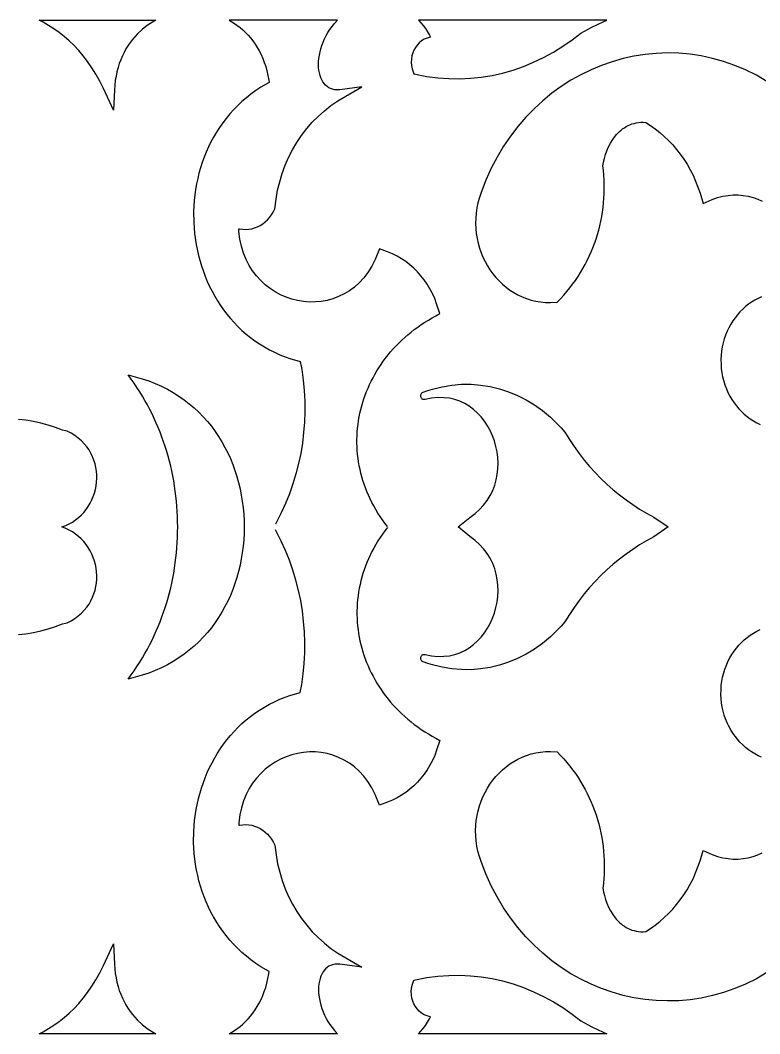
# Model space of a CAD drawing. Extents: x -1917 to -261, y -485 to 605.
# Drawn here: x -1727.9 to -1668.1, y -414.8 to -332.9 of the extents above; entities that cross this region are included whole.
import ezdxf

# ---------------------------------------------------------------- set-up
doc = ezdxf.new("R2010")
doc.units = 0
doc.layers.add('LAYER_1', color=18, linetype='CONTINUOUS')

msp = doc.modelspace()

# ---------------------------------------------------------------- linework, layer by layer
at = {"layer": 'LAYER_1'}
for points in [[(-1716.976, -332.89), (-1717.101, -332.952), (-1717.587, -333.256), (-1718.047, -333.608), (-1718.479, -334.011), (-1718.679, -334.225), (-1718.871, -334.455), (-1719.055, -334.696), (-1719.228, -334.949), (-1719.39, -335.213), (-1719.542, -335.49), (-1719.682, -335.779), (-1719.81, -336.079), (-1719.926, -336.392), (-1720.029, -336.716), (-1720.118, -337.053), (-1720.193, -337.401), (-1720.254, -337.762), (-1720.3, -338.136), (-1720.33, -338.521), (-1720.387, -340.167), (-1721.201, -338.412), (-1721.507, -337.815), (-1721.825, -337.253), (-1722.154, -336.725), (-1722.495, -336.229), (-1722.848, -335.764), (-1723.212, -335.33), (-1723.588, -334.926), (-1723.975, -334.549), (-1724.375, -334.2), (-1724.786, -333.876), (-1725.209, -333.578), (-1725.643, -333.304), (-1726.09, -333.053), (-1726.418, -332.89)], [(-1680.497, -332.89), (-1695.731, -332.89), (-1695.543, -333.091), (-1695.354, -333.319), (-1695.177, -333.561), (-1695.011, -333.817), (-1694.858, -334.087), (-1694.772, -334.26), (-1694.805, -334.264), (-1695.047, -334.33), (-1695.273, -334.429), (-1695.481, -334.558), (-1695.671, -334.712), (-1695.84, -334.89), (-1695.986, -335.088), (-1696.108, -335.303), (-1696.205, -335.534), (-1696.275, -335.778), (-1696.316, -336.032), (-1696.326, -336.293), (-1696.303, -336.558), (-1696.246, -336.824), (-1696.101, -337.234), (-1695.062, -337.43), (-1694.179, -337.544), (-1693.295, -337.607), (-1692.413, -337.617), (-1691.533, -337.577), (-1690.659, -337.486), (-1689.791, -337.345), (-1688.932, -337.155), (-1688.084, -336.915), (-1687.248, -336.627), (-1686.426, -336.291), (-1685.62, -335.907), (-1684.832, -335.475), (-1684.064, -334.997), (-1683.317, -334.473), (-1682.62, -333.924), (-1681.726, -333.448), (-1680.803, -333.015)], [(-1709.834, -373.867), (-1709.843, -374.39), (-1709.871, -374.911), (-1709.917, -375.429), (-1709.981, -375.944), (-1710.063, -376.455), (-1710.164, -376.961), (-1710.283, -377.461), (-1710.421, -377.955), (-1710.577, -378.442), (-1710.751, -378.922), (-1710.943, -379.394), (-1711.154, -379.856), (-1711.383, -380.309), (-1711.631, -380.752), (-1711.897, -381.183), (-1712.181, -381.603), (-1712.484, -382.011), (-1712.804, -382.405), (-1713.144, -382.785), (-1713.501, -383.151), (-1713.877, -383.502), (-1714.271, -383.837), (-1714.684, -384.155), (-1715.114, -384.456), (-1715.564, -384.739), (-1716.031, -385.004), (-1716.517, -385.249), (-1717.021, -385.474), (-1717.544, -385.678), (-1718.085, -385.861), (-1718.644, -386.022), (-1719.221, -386.16), (-1718.975, -385.826), (-1718.735, -385.489), (-1718.504, -385.147), (-1718.281, -384.801), (-1718.065, -384.452), (-1717.858, -384.098), (-1717.658, -383.741), (-1717.466, -383.38), (-1717.282, -383.016), (-1717.106, -382.648), (-1716.937, -382.276), (-1716.776, -381.902), (-1716.624, -381.524), (-1716.479, -381.143), (-1716.342, -380.76), (-1716.212, -380.373), (-1716.091, -379.984), (-1715.977, -379.591), (-1715.871, -379.196), (-1715.773, -378.799), (-1715.683, -378.399), (-1715.601, -377.997), (-1715.527, -377.593), (-1715.46, -377.186), (-1715.401, -376.778), (-1715.35, -376.367), (-1715.307, -375.955), (-1715.272, -375.54), (-1715.244, -375.124), (-1715.225, -374.707), (-1715.213, -374.288), (-1715.209, -373.867), (-1715.213, -373.447), (-1715.225, -373.028), (-1715.244, -372.61), (-1715.272, -372.194), (-1715.307, -371.78), (-1715.35, -371.368), (-1715.401, -370.957), (-1715.46, -370.549), (-1715.527, -370.142), (-1715.601, -369.738), (-1715.683, -369.335), (-1715.773, -368.936), (-1715.871, -368.538), (-1715.977, -368.143), (-1716.091, -367.751), (-1716.212, -367.362), (-1716.342, -366.975), (-1716.479, -366.591), (-1716.624, -366.211), (-1716.776, -365.833), (-1716.937, -365.458), (-1717.106, -365.087), (-1717.282, -364.719), (-1717.466, -364.355), (-1717.658, -363.994), (-1717.858, -363.637), (-1718.065, -363.283), (-1718.281, -362.934), (-1718.504, -362.588), (-1718.735, -362.246), (-1718.975, -361.909), (-1719.221, -361.575), (-1718.644, -361.713), (-1718.085, -361.874), (-1717.544, -362.057), (-1717.021, -362.261), (-1716.517, -362.486), (-1716.031, -362.731), (-1715.564, -362.995), (-1715.114, -363.278), (-1714.684, -363.579), (-1714.271, -363.898), (-1713.877, -364.233), (-1713.501, -364.583), (-1713.144, -364.949), (-1712.804, -365.33), (-1712.484, -365.724), (-1712.181, -366.132), (-1711.897, -366.551), (-1711.631, -366.983), (-1711.383, -367.426), (-1711.154, -367.879), (-1710.943, -368.341), (-1710.751, -368.813), (-1710.577, -369.292), (-1710.421, -369.78), (-1710.283, -370.274), (-1710.164, -370.774), (-1710.063, -371.28), (-1709.981, -371.791), (-1709.917, -372.306), (-1709.871, -372.824), (-1709.843, -373.345)], [(-1675.544, -373.867), (-1676.708, -374.669), (-1677.289, -374.984), (-1677.857, -375.321), (-1678.413, -375.68), (-1678.955, -376.06), (-1679.483, -376.461), (-1679.998, -376.882), (-1680.497, -377.324), (-1680.982, -377.784), (-1681.45, -378.264), (-1681.903, -378.763), (-1682.338, -379.28), (-1682.756, -379.814), (-1683.157, -380.366), (-1683.539, -380.935), (-1683.918, -381.545), (-1684.202, -381.878), (-1684.487, -382.186), (-1685.076, -382.757), (-1685.699, -383.277), (-1686.352, -383.743), (-1687.031, -384.153), (-1687.734, -384.507), (-1688.456, -384.804), (-1689.196, -385.044), (-1689.95, -385.224), (-1690.715, -385.345), (-1691.487, -385.406), (-1692.265, -385.404), (-1693.044, -385.341), (-1693.822, -385.215), (-1694.593, -385.025), (-1694.979, -384.905), (-1695.355, -384.771), (-1695.415, -384.743), (-1695.464, -384.707), (-1695.502, -384.664), (-1695.53, -384.615), (-1695.548, -384.563), (-1695.556, -384.508), (-1695.556, -384.453), (-1695.546, -384.398), (-1695.529, -384.346), (-1695.503, -384.297), (-1695.47, -384.254), (-1695.43, -384.218), (-1695.383, -384.19), (-1695.329, -384.172), (-1695.269, -384.166), (-1695.204, -384.173), (-1694.673, -384.28), (-1694.175, -384.329), (-1693.698, -384.326), (-1693.242, -384.273), (-1692.806, -384.174), (-1692.393, -384.032), (-1692.001, -383.85), (-1691.631, -383.63), (-1691.285, -383.374), (-1690.963, -383.085), (-1690.666, -382.767), (-1690.396, -382.421), (-1690.152, -382.052), (-1689.937, -381.66), (-1689.752, -381.251), (-1689.597, -380.825), (-1689.474, -380.388), (-1689.384, -379.941), (-1689.327, -379.489), (-1689.304, -379.033), (-1689.317, -378.577), (-1689.367, -378.125), (-1689.453, -377.678), (-1689.577, -377.24), (-1689.739, -376.814), (-1689.941, -376.401), (-1690.184, -376.006), (-1690.469, -375.63), (-1690.796, -375.276), (-1691.168, -374.946), (-1691.585, -374.643), (-1692.524, -373.867), (-1691.585, -373.092), (-1691.168, -372.789), (-1690.796, -372.459), (-1690.469, -372.105), (-1690.184, -371.729), (-1689.941, -371.333), (-1689.739, -370.921), (-1689.577, -370.495), (-1689.453, -370.057), (-1689.367, -369.61), (-1689.317, -369.158), (-1689.304, -368.702), (-1689.327, -368.246), (-1689.384, -367.793), (-1689.474, -367.347), (-1689.597, -366.909), (-1689.752, -366.484), (-1689.937, -366.075), (-1690.152, -365.683), (-1690.396, -365.313), (-1690.666, -364.968), (-1690.963, -364.649), (-1691.285, -364.361), (-1691.631, -364.105), (-1692.001, -363.885), (-1692.393, -363.702), (-1692.806, -363.56), (-1693.242, -363.462), (-1693.698, -363.409), (-1694.175, -363.405), (-1694.673, -363.454), (-1695.204, -363.562), (-1695.269, -363.569), (-1695.329, -363.562), (-1695.383, -363.545), (-1695.43, -363.517), (-1695.47, -363.481), (-1695.503, -363.438), (-1695.529, -363.389), (-1695.546, -363.337), (-1695.556, -363.282), (-1695.556, -363.227), (-1695.548, -363.172), (-1695.53, -363.12), (-1695.502, -363.071), (-1695.464, -363.028), (-1695.415, -362.992), (-1695.355, -362.964), (-1694.979, -362.83), (-1694.593, -362.71), (-1693.822, -362.52), (-1693.044, -362.394), (-1692.265, -362.33), (-1691.487, -362.329), (-1690.715, -362.39), (-1689.95, -362.51), (-1689.196, -362.691), (-1688.456, -362.93), (-1687.734, -363.227), (-1687.031, -363.582), (-1686.352, -363.992), (-1685.699, -364.458), (-1685.076, -364.977), (-1684.487, -365.549), (-1684.202, -365.857), (-1683.918, -366.19), (-1683.539, -366.8), (-1683.157, -367.369), (-1682.756, -367.921), (-1682.338, -368.455), (-1681.903, -368.972), (-1681.45, -369.47), (-1680.982, -369.95), (-1680.497, -370.411), (-1679.998, -370.852), (-1679.483, -371.274), (-1678.955, -371.675), (-1678.413, -372.055), (-1677.857, -372.414), (-1677.289, -372.751), (-1676.708, -373.066)], [(-1716.976, -414.845), (-1726.418, -414.845), (-1726.09, -414.682), (-1725.643, -414.431), (-1725.209, -414.157), (-1724.786, -413.858), (-1724.375, -413.535), (-1723.975, -413.186), (-1723.588, -412.809), (-1723.212, -412.405), (-1722.848, -411.971), (-1722.495, -411.506), (-1722.154, -411.01), (-1721.825, -410.482), (-1721.507, -409.919), (-1721.201, -409.323), (-1720.387, -407.568), (-1720.33, -409.214), (-1720.3, -409.599), (-1720.254, -409.972), (-1720.193, -410.333), (-1720.118, -410.682), (-1720.029, -411.019), (-1719.926, -411.343), (-1719.81, -411.656), (-1719.682, -411.956), (-1719.542, -412.245), (-1719.39, -412.521), (-1719.228, -412.786), (-1719.055, -413.039), (-1718.871, -413.28), (-1718.679, -413.509), (-1718.479, -413.724), (-1718.047, -414.126), (-1717.587, -414.478), (-1717.101, -414.783)], [(-1680.497, -414.845), (-1695.731, -414.845), (-1695.543, -414.644), (-1695.354, -414.416), (-1695.177, -414.174), (-1695.011, -413.918), (-1694.858, -413.648), (-1694.772, -413.475), (-1694.805, -413.471), (-1695.047, -413.404), (-1695.273, -413.305), (-1695.481, -413.177), (-1695.671, -413.023), (-1695.84, -412.845), (-1695.986, -412.647), (-1696.108, -412.431), (-1696.205, -412.2), (-1696.275, -411.957), (-1696.316, -411.703), (-1696.326, -411.442), (-1696.303, -411.177), (-1696.246, -410.911), (-1696.101, -410.501), (-1695.062, -410.304), (-1694.179, -410.19), (-1693.295, -410.128), (-1692.413, -410.117), (-1691.533, -410.158), (-1690.659, -410.249), (-1689.791, -410.389), (-1688.932, -410.58), (-1688.084, -410.819), (-1687.248, -411.108), (-1686.426, -411.444), (-1685.62, -411.828), (-1684.832, -412.259), (-1684.064, -412.737), (-1683.317, -413.262), (-1682.62, -413.811), (-1681.726, -414.287), (-1680.803, -414.72)]]:
    msp.add_lwpolyline(points, close=True, dxfattribs=at)
for points in [[(-1698.237, -373.835), (-1698.237, -373.835), (-1698.447, -373.565), (-1698.647, -373.291), (-1698.837, -373.015), (-1699.018, -372.736), (-1699.19, -372.454), (-1699.352, -372.169), (-1699.505, -371.882), (-1699.648, -371.592), (-1699.783, -371.301), (-1699.908, -371.007), (-1700.024, -370.712), (-1700.13, -370.415), (-1700.228, -370.117), (-1700.316, -369.817), (-1700.396, -369.516), (-1700.466, -369.214), (-1700.528, -368.911), (-1700.58, -368.608), (-1700.624, -368.303), (-1700.659, -367.999), (-1700.684, -367.694), (-1700.702, -367.39), (-1700.71, -367.085), (-1700.71, -366.78), (-1700.701, -366.476), (-1700.683, -366.173), (-1700.657, -365.87), (-1700.623, -365.568), (-1700.579, -365.267), (-1700.528, -364.968), (-1700.468, -364.669), (-1700.399, -364.373), (-1700.323, -364.077), (-1700.237, -363.784), (-1700.144, -363.493), (-1700.042, -363.204), (-1699.933, -362.917), (-1699.815, -362.632), (-1699.689, -362.35), (-1699.554, -362.071), (-1699.412, -361.795), (-1699.262, -361.522), (-1699.104, -361.252), (-1698.938, -360.986), (-1698.764, -360.723), (-1698.582, -360.464), (-1698.392, -360.208), (-1698.195, -359.957), (-1697.99, -359.71), (-1697.777, -359.467), (-1697.556, -359.229), (-1697.328, -358.996), (-1697.093, -358.767), (-1696.849, -358.543), (-1696.599, -358.324), (-1696.341, -358.111), (-1696.075, -357.903), (-1695.802, -357.701), (-1695.522, -357.504), (-1695.234, -357.314), (-1694.939, -357.129), (-1694.637, -356.951), (-1694.328, -356.779), (-1694.011, -356.614), (-1694.269, -355.81), (-1694.429, -355.397), (-1694.611, -354.997), (-1694.814, -354.612), (-1695.038, -354.243), (-1695.282, -353.89), (-1695.545, -353.555), (-1695.826, -353.238), (-1696.124, -352.94), (-1696.439, -352.662), (-1696.77, -352.405), (-1697.116, -352.17), (-1697.475, -351.957), (-1697.848, -351.769), (-1698.233, -351.604), (-1698.878, -351.379), (-1699.234, -352.243), (-1699.513, -352.784), (-1699.823, -353.275), (-1700.162, -353.717), (-1700.527, -354.113), (-1700.916, -354.462), (-1701.326, -354.766), (-1701.754, -355.025), (-1702.197, -355.24), (-1702.654, -355.412), (-1703.121, -355.541), (-1703.596, -355.628), (-1704.075, -355.672), (-1704.557, -355.676), (-1705.037, -355.639), (-1705.514, -355.561), (-1705.984, -355.444), (-1706.444, -355.288), (-1706.891, -355.094), (-1707.323, -354.861), (-1707.737, -354.592), (-1708.129, -354.286), (-1708.498, -353.944), (-1708.839, -353.567), (-1709.152, -353.155), (-1709.432, -352.709), (-1709.677, -352.228), (-1709.885, -351.714), (-1710.053, -351.166), (-1710.177, -350.585), (-1710.255, -349.971), (-1710.265, -349.743), (-1710.199, -349.759), (-1709.952, -349.793), (-1709.706, -349.801), (-1709.462, -349.784), (-1709.222, -349.743), (-1708.988, -349.679), (-1708.76, -349.592), (-1708.541, -349.484), (-1708.331, -349.354), (-1708.133, -349.203), (-1707.947, -349.033), (-1707.775, -348.843), (-1707.62, -348.635), (-1707.481, -348.409), (-1707.343, -348.129), (-1707.252, -347.345), (-1707.127, -346.638), (-1706.962, -345.946), (-1706.758, -345.271), (-1706.516, -344.613), (-1706.237, -343.975), (-1705.923, -343.358), (-1705.574, -342.765), (-1705.191, -342.197), (-1704.777, -341.655), (-1704.331, -341.143), (-1703.855, -340.66), (-1703.35, -340.21), (-1702.817, -339.793), (-1702.258, -339.413), (-1700.329, -338.28), (-1702.093, -338.519), (-1702.308, -338.526), (-1702.504, -338.509), (-1702.684, -338.472), (-1702.848, -338.415), (-1702.997, -338.34), (-1703.133, -338.248), (-1703.257, -338.139), (-1703.37, -338.014), (-1703.471, -337.871), (-1703.56, -337.712), (-1703.637, -337.538), (-1703.701, -337.349), (-1703.752, -337.146), (-1703.788, -336.93), (-1703.811, -336.704), (-1703.819, -336.467), (-1703.812, -336.222), (-1703.79, -335.971), (-1703.753, -335.714), (-1703.701, -335.453), (-1703.633, -335.189), (-1703.549, -334.924), (-1703.45, -334.659), (-1703.335, -334.395), (-1703.205, -334.134), (-1703.059, -333.878), (-1702.897, -333.627), (-1702.719, -333.382), (-1702.526, -333.145), (-1702.317, -332.918), (-1702.288, -332.89), (-1711.052, -332.89), (-1710.627, -333.141), (-1710.156, -333.486), (-1709.935, -333.674), (-1709.719, -333.877), (-1709.512, -334.094), (-1709.313, -334.323), (-1709.124, -334.566), (-1708.944, -334.821), (-1708.774, -335.09), (-1708.615, -335.372), (-1708.467, -335.668), (-1708.331, -335.978), (-1708.206, -336.301), (-1708.094, -336.637), (-1707.996, -336.988), (-1707.911, -337.353), (-1707.84, -337.732), (-1707.815, -337.914), (-1708.062, -338.051), (-1708.485, -338.307), (-1708.891, -338.578), (-1709.282, -338.862), (-1709.656, -339.159), (-1710.014, -339.469), (-1710.356, -339.791), (-1710.682, -340.124), (-1710.992, -340.468), (-1711.287, -340.823), (-1711.565, -341.187), (-1711.827, -341.561), (-1712.074, -341.943), (-1712.305, -342.333), (-1712.52, -342.731), (-1712.72, -343.137), (-1712.904, -343.548), (-1713.072, -343.966), (-1713.225, -344.389), (-1713.363, -344.817), (-1713.485, -345.249), (-1713.592, -345.685), (-1713.684, -346.125), (-1713.761, -346.57), (-1713.869, -347.458), (-1713.918, -348.354), (-1713.907, -349.25), (-1713.838, -350.143), (-1713.711, -351.029), (-1713.526, -351.902), (-1713.283, -352.76), (-1712.984, -353.595), (-1712.812, -354.008), (-1712.627, -354.411), (-1712.428, -354.807), (-1712.215, -355.196), (-1711.988, -355.577), (-1711.747, -355.948), (-1711.492, -356.311), (-1711.223, -356.664), (-1710.941, -357.006), (-1710.645, -357.337), (-1710.335, -357.657), (-1710.012, -357.965), (-1709.676, -358.261), (-1709.326, -358.543), (-1708.962, -358.812), (-1708.586, -359.067), (-1708.196, -359.306), (-1707.793, -359.531), (-1707.377, -359.74), (-1706.949, -359.932), (-1706.507, -360.108), (-1706.053, -360.266), (-1705.587, -360.406), (-1705.298, -360.479), (-1705.178, -361.135), (-1705.06, -361.983), (-1704.979, -362.834), (-1704.935, -363.686), (-1704.928, -364.537), (-1704.957, -365.387), (-1705.023, -366.233), (-1705.124, -367.075), (-1705.261, -367.912), (-1705.434, -368.741), (-1705.643, -369.562), (-1705.887, -370.373), (-1706.166, -371.172), (-1706.479, -371.959), (-1706.828, -372.733), (-1707.287, -373.642), (-1707.287, -373.642)], [(-1667.568, -337.834), (-1668.421, -337.34), (-1669.29, -336.908), (-1670.171, -336.536), (-1671.064, -336.223), (-1671.964, -335.97), (-1672.871, -335.776), (-1673.782, -335.639), (-1674.694, -335.56), (-1675.606, -335.536), (-1676.515, -335.569), (-1677.419, -335.656), (-1678.315, -335.798), (-1679.202, -335.993), (-1680.077, -336.241), (-1680.939, -336.541), (-1681.784, -336.892), (-1682.61, -337.294), (-1683.417, -337.746), (-1684.2, -338.248), (-1684.958, -338.798), (-1685.689, -339.396), (-1686.391, -340.041), (-1687.06, -340.732), (-1687.696, -341.47), (-1688.296, -342.252), (-1688.857, -343.078), (-1689.377, -343.948), (-1689.855, -344.861), (-1690.287, -345.816), (-1690.671, -346.809), (-1690.813, -347.225), (-1690.928, -347.645), (-1691.015, -348.066), (-1691.076, -348.486), (-1691.11, -348.904), (-1691.119, -349.319), (-1691.103, -349.729), (-1691.063, -350.135), (-1691, -350.535), (-1690.913, -350.927), (-1690.805, -351.311), (-1690.675, -351.686), (-1690.525, -352.051), (-1690.355, -352.404), (-1690.165, -352.746), (-1689.957, -353.074), (-1689.731, -353.387), (-1689.488, -353.686), (-1689.228, -353.968), (-1688.952, -354.233), (-1688.661, -354.48), (-1688.355, -354.707), (-1688.035, -354.914), (-1687.702, -355.1), (-1687.356, -355.263), (-1686.998, -355.402), (-1686.63, -355.517), (-1686.251, -355.606), (-1685.862, -355.669), (-1685.465, -355.703), (-1685.06, -355.709), (-1684.529, -355.678), (-1684.259, -355.403), (-1683.998, -355.121), (-1683.747, -354.832), (-1683.505, -354.537), (-1683.274, -354.235), (-1683.052, -353.928), (-1682.84, -353.615), (-1682.637, -353.296), (-1682.445, -352.972), (-1682.263, -352.643), (-1682.09, -352.309), (-1681.928, -351.971), (-1681.776, -351.629), (-1681.633, -351.283), (-1681.501, -350.933), (-1681.379, -350.579), (-1681.267, -350.223), (-1681.166, -349.863), (-1681.074, -349.501), (-1680.993, -349.136), (-1680.922, -348.769), (-1680.862, -348.401), (-1680.811, -348.03), (-1680.772, -347.658), (-1680.742, -347.285), (-1680.724, -346.911), (-1680.715, -346.537), (-1680.717, -346.162), (-1680.73, -345.787), (-1680.754, -345.412), (-1680.788, -345.037), (-1680.833, -344.663), (-1680.78, -344.368), (-1680.708, -344.064), (-1680.615, -343.753), (-1680.502, -343.441), (-1680.367, -343.132), (-1680.211, -342.83), (-1680.032, -342.54), (-1679.831, -342.265), (-1679.723, -342.135), (-1679.608, -342.01), (-1679.487, -341.892), (-1679.361, -341.78), (-1679.229, -341.675), (-1679.091, -341.578), (-1678.946, -341.489), (-1678.796, -341.409), (-1678.64, -341.338), (-1678.477, -341.276), (-1678.308, -341.226), (-1678.133, -341.186), (-1677.951, -341.157), (-1677.764, -341.141), (-1677.569, -341.136), (-1677.369, -341.145), (-1676.974, -341.399), (-1676.591, -341.673), (-1676.22, -341.967), (-1675.862, -342.28), (-1675.517, -342.612), (-1675.186, -342.962), (-1674.871, -343.33), (-1674.571, -343.716), (-1674.287, -344.119), (-1674.02, -344.538), (-1673.772, -344.974), (-1673.541, -345.425), (-1673.33, -345.892), (-1673.139, -346.373), (-1672.969, -346.869), (-1672.722, -347.717), (-1671.981, -347.385), (-1671.555, -347.235), (-1671.13, -347.125), (-1670.709, -347.053), (-1670.292, -347.018), (-1669.881, -347.019), (-1669.475, -347.054), (-1669.077, -347.121), (-1668.688, -347.221), (-1668.308, -347.351), (-1667.94, -347.51)], [(-1668.004, -355.25), (-1668.28, -355.376), (-1668.547, -355.519), (-1668.807, -355.678), (-1669.057, -355.853), (-1669.297, -356.043), (-1669.526, -356.248), (-1669.745, -356.466), (-1669.952, -356.698), (-1670.146, -356.943), (-1670.328, -357.201), (-1670.495, -357.47), (-1670.649, -357.751), (-1670.787, -358.042), (-1670.91, -358.343), (-1671.017, -358.655), (-1671.106, -358.975), (-1671.178, -359.303), (-1671.232, -359.64), (-1671.267, -359.983), (-1671.282, -360.334), (-1671.277, -360.69), (-1671.252, -361.045), (-1671.207, -361.393), (-1671.144, -361.732), (-1671.062, -362.061), (-1670.963, -362.382), (-1670.846, -362.692), (-1670.714, -362.991), (-1670.566, -363.279), (-1670.404, -363.556), (-1670.227, -363.82), (-1670.038, -364.071), (-1669.835, -364.31), (-1669.621, -364.534), (-1669.395, -364.745), (-1669.159, -364.941), (-1668.913, -365.122), (-1668.658, -365.287), (-1668.394, -365.437), (-1668.122, -365.569)], [(-1728.084, -382.57), (-1727.482, -382.502), (-1726.879, -382.403), (-1726.278, -382.272), (-1725.678, -382.11), (-1725.08, -381.916), (-1724.508, -381.699), (-1724.277, -381.651), (-1724.151, -381.613), (-1723.823, -381.443), (-1723.52, -381.256), (-1723.243, -381.051), (-1722.99, -380.832), (-1722.762, -380.599), (-1722.558, -380.353), (-1722.378, -380.096), (-1722.221, -379.83), (-1722.088, -379.554), (-1721.977, -379.272), (-1721.888, -378.983), (-1721.821, -378.69), (-1721.776, -378.393), (-1721.753, -378.095), (-1721.75, -377.795), (-1721.768, -377.497), (-1721.806, -377.2), (-1721.864, -376.906), (-1721.941, -376.617), (-1722.038, -376.334), (-1722.153, -376.058), (-1722.287, -375.79), (-1722.439, -375.532), (-1722.609, -375.286), (-1722.796, -375.051), (-1723, -374.831), (-1723.221, -374.625), (-1723.458, -374.435), (-1723.712, -374.264), (-1723.98, -374.111), (-1724.265, -373.978), (-1724.564, -373.867), (-1724.265, -373.756), (-1723.98, -373.624), (-1723.712, -373.471), (-1723.458, -373.299), (-1723.221, -373.11), (-1723, -372.904), (-1722.796, -372.684), (-1722.609, -372.449), (-1722.439, -372.202), (-1722.287, -371.945), (-1722.153, -371.677), (-1722.038, -371.401), (-1721.941, -371.118), (-1721.864, -370.829), (-1721.806, -370.535), (-1721.768, -370.238), (-1721.75, -369.939), (-1721.753, -369.64), (-1721.776, -369.342), (-1721.821, -369.045), (-1721.888, -368.752), (-1721.977, -368.463), (-1722.088, -368.181), (-1722.221, -367.905), (-1722.378, -367.638), (-1722.558, -367.382), (-1722.762, -367.136), (-1722.99, -366.903), (-1723.243, -366.683), (-1723.52, -366.479), (-1723.823, -366.291), (-1724.151, -366.121), (-1724.277, -366.084), (-1724.508, -366.035), (-1725.08, -365.818), (-1725.678, -365.624), (-1726.278, -365.462), (-1726.879, -365.332), (-1727.482, -365.233), (-1728.084, -365.164)], [(-1698.237, -373.9), (-1698.237, -373.9), (-1698.447, -374.17), (-1698.647, -374.443), (-1698.837, -374.72), (-1699.018, -374.999), (-1699.19, -375.281), (-1699.352, -375.566), (-1699.505, -375.853), (-1699.648, -376.142), (-1699.783, -376.434), (-1699.908, -376.727), (-1700.024, -377.023), (-1700.13, -377.32), (-1700.228, -377.618), (-1700.316, -377.918), (-1700.396, -378.219), (-1700.466, -378.521), (-1700.528, -378.824), (-1700.58, -379.127), (-1700.624, -379.431), (-1700.659, -379.736), (-1700.684, -380.04), (-1700.702, -380.345), (-1700.71, -380.65), (-1700.71, -380.954), (-1700.701, -381.258), (-1700.683, -381.562), (-1700.657, -381.865), (-1700.623, -382.167), (-1700.579, -382.467), (-1700.528, -382.767), (-1700.468, -383.065), (-1700.399, -383.362), (-1700.323, -383.657), (-1700.237, -383.951), (-1700.144, -384.242), (-1700.042, -384.531), (-1699.933, -384.818), (-1699.815, -385.103), (-1699.689, -385.384), (-1699.554, -385.664), (-1699.412, -385.94), (-1699.262, -386.213), (-1699.104, -386.483), (-1698.938, -386.749), (-1698.764, -387.012), (-1698.582, -387.271), (-1698.392, -387.526), (-1698.195, -387.778), (-1697.99, -388.025), (-1697.777, -388.267), (-1697.556, -388.506), (-1697.328, -388.739), (-1697.093, -388.968), (-1696.849, -389.192), (-1696.599, -389.41), (-1696.341, -389.624), (-1696.075, -389.832), (-1695.802, -390.034), (-1695.522, -390.23), (-1695.234, -390.421), (-1694.939, -390.605), (-1694.637, -390.784), (-1694.328, -390.956), (-1694.011, -391.121), (-1694.269, -391.925), (-1694.429, -392.338), (-1694.611, -392.738), (-1694.814, -393.123), (-1695.038, -393.492), (-1695.282, -393.845), (-1695.545, -394.18), (-1695.826, -394.497), (-1696.124, -394.795), (-1696.439, -395.073), (-1696.77, -395.33), (-1697.116, -395.565), (-1697.475, -395.778), (-1697.848, -395.966), (-1698.233, -396.13), (-1698.878, -396.356), (-1699.234, -395.492), (-1699.513, -394.951), (-1699.823, -394.46), (-1700.162, -394.017), (-1700.527, -393.622), (-1700.916, -393.273), (-1701.326, -392.969), (-1701.754, -392.71), (-1702.197, -392.495), (-1702.654, -392.323), (-1703.121, -392.194), (-1703.596, -392.107), (-1704.075, -392.062), (-1704.557, -392.059), (-1705.037, -392.096), (-1705.514, -392.173), (-1705.984, -392.29), (-1706.444, -392.447), (-1706.891, -392.641), (-1707.323, -392.873), (-1707.737, -393.143), (-1708.129, -393.449), (-1708.498, -393.791), (-1708.839, -394.168), (-1709.152, -394.58), (-1709.432, -395.026), (-1709.677, -395.507), (-1709.885, -396.021), (-1710.053, -396.568), (-1710.177, -397.15), (-1710.255, -397.764), (-1710.265, -397.991), (-1710.199, -397.976), (-1709.952, -397.942), (-1709.706, -397.934), (-1709.462, -397.951), (-1709.222, -397.992), (-1708.988, -398.056), (-1708.76, -398.142), (-1708.541, -398.251), (-1708.331, -398.381), (-1708.133, -398.532), (-1707.947, -398.702), (-1707.775, -398.892), (-1707.62, -399.1), (-1707.481, -399.326), (-1707.343, -399.606), (-1707.252, -400.39), (-1707.127, -401.096), (-1706.962, -401.788), (-1706.758, -402.464), (-1706.516, -403.122), (-1706.237, -403.76), (-1705.923, -404.377), (-1705.574, -404.97), (-1705.191, -405.538), (-1704.777, -406.079), (-1704.331, -406.592), (-1703.855, -407.075), (-1703.35, -407.525), (-1702.817, -407.941), (-1702.258, -408.322), (-1700.329, -409.455), (-1702.093, -409.215), (-1702.308, -409.209), (-1702.504, -409.226), (-1702.684, -409.263), (-1702.848, -409.32), (-1702.997, -409.394), (-1703.133, -409.486), (-1703.257, -409.595), (-1703.37, -409.721), (-1703.471, -409.864), (-1703.56, -410.022), (-1703.637, -410.197), (-1703.701, -410.386), (-1703.752, -410.589), (-1703.788, -410.805), (-1703.811, -411.031), (-1703.819, -411.268), (-1703.812, -411.512), (-1703.79, -411.764), (-1703.753, -412.021), (-1703.701, -412.282), (-1703.633, -412.546), (-1703.549, -412.811), (-1703.45, -413.076), (-1703.335, -413.34), (-1703.205, -413.6), (-1703.059, -413.857), (-1702.897, -414.108), (-1702.719, -414.353), (-1702.526, -414.59), (-1702.317, -414.817), (-1702.288, -414.845), (-1711.052, -414.845), (-1710.627, -414.594), (-1710.156, -414.249), (-1709.935, -414.061), (-1709.719, -413.857), (-1709.512, -413.641), (-1709.313, -413.412), (-1709.124, -413.169), (-1708.944, -412.913), (-1708.774, -412.645), (-1708.615, -412.362), (-1708.467, -412.067), (-1708.331, -411.757), (-1708.206, -411.434), (-1708.094, -411.097), (-1707.996, -410.746), (-1707.911, -410.382), (-1707.84, -410.003), (-1707.815, -409.82), (-1708.062, -409.684), (-1708.485, -409.428), (-1708.891, -409.157), (-1709.282, -408.873), (-1709.656, -408.576), (-1710.014, -408.266), (-1710.356, -407.944), (-1710.682, -407.611), (-1710.992, -407.267), (-1711.287, -406.912), (-1711.565, -406.548), (-1711.827, -406.174), (-1712.074, -405.792), (-1712.305, -405.401), (-1712.52, -405.003), (-1712.72, -404.598), (-1712.904, -404.187), (-1713.072, -403.769), (-1713.225, -403.346), (-1713.363, -402.918), (-1713.485, -402.486), (-1713.592, -402.049), (-1713.684, -401.61), (-1713.761, -401.165), (-1713.869, -400.277), (-1713.918, -399.381), (-1713.907, -398.485), (-1713.838, -397.592), (-1713.711, -396.706), (-1713.526, -395.833), (-1713.283, -394.975), (-1712.984, -394.14), (-1712.812, -393.727), (-1712.627, -393.324), (-1712.428, -392.927), (-1712.215, -392.539), (-1711.988, -392.158), (-1711.747, -391.786), (-1711.492, -391.424), (-1711.223, -391.071), (-1710.941, -390.729), (-1710.645, -390.397), (-1710.335, -390.077), (-1710.012, -389.769), (-1709.676, -389.474), (-1709.326, -389.192), (-1708.962, -388.923), (-1708.586, -388.668), (-1708.196, -388.428), (-1707.793, -388.204), (-1707.377, -387.995), (-1706.949, -387.803), (-1706.507, -387.627), (-1706.053, -387.469), (-1705.587, -387.329), (-1705.298, -387.256), (-1705.178, -386.6), (-1705.06, -385.752), (-1704.979, -384.901), (-1704.935, -384.049), (-1704.928, -383.198), (-1704.957, -382.348), (-1705.023, -381.502), (-1705.124, -380.659), (-1705.261, -379.823), (-1705.434, -378.994), (-1705.643, -378.173), (-1705.887, -377.362), (-1706.166, -376.562), (-1706.479, -375.775), (-1706.828, -375.002), (-1707.287, -374.093), (-1707.287, -374.093)], [(-1668.004, -392.485), (-1668.28, -392.359), (-1668.547, -392.216), (-1668.807, -392.056), (-1669.057, -391.882), (-1669.297, -391.692), (-1669.526, -391.487), (-1669.745, -391.269), (-1669.952, -391.036), (-1670.146, -390.791), (-1670.328, -390.534), (-1670.495, -390.265), (-1670.649, -389.984), (-1670.787, -389.693), (-1670.91, -389.391), (-1671.017, -389.08), (-1671.106, -388.76), (-1671.178, -388.431), (-1671.232, -388.095), (-1671.267, -387.751), (-1671.282, -387.401), (-1671.277, -387.045), (-1671.252, -386.689), (-1671.207, -386.342), (-1671.144, -386.003), (-1671.062, -385.673), (-1670.963, -385.353), (-1670.846, -385.043), (-1670.714, -384.744), (-1670.566, -384.456), (-1670.404, -384.179), (-1670.227, -383.915), (-1670.038, -383.663), (-1669.835, -383.425), (-1669.621, -383.2), (-1669.395, -382.99), (-1669.159, -382.794), (-1668.913, -382.613), (-1668.658, -382.447), (-1668.394, -382.298), (-1668.122, -382.165)], [(-1667.568, -409.901), (-1668.421, -410.395), (-1669.29, -410.827), (-1670.171, -411.199), (-1671.064, -411.511), (-1671.964, -411.764), (-1672.871, -411.959), (-1673.782, -412.096), (-1674.694, -412.175), (-1675.606, -412.198), (-1676.515, -412.166), (-1677.419, -412.079), (-1678.315, -411.937), (-1679.202, -411.742), (-1680.077, -411.494), (-1680.939, -411.194), (-1681.784, -410.843), (-1682.61, -410.441), (-1683.417, -409.988), (-1684.2, -409.487), (-1684.958, -408.937), (-1685.689, -408.339), (-1686.391, -407.694), (-1687.06, -407.003), (-1687.696, -406.265), (-1688.296, -405.483), (-1688.857, -404.657), (-1689.377, -403.787), (-1689.855, -402.874), (-1690.287, -401.919), (-1690.671, -400.926), (-1690.813, -400.51), (-1690.928, -400.09), (-1691.015, -399.669), (-1691.076, -399.249), (-1691.11, -398.831), (-1691.119, -398.416), (-1691.103, -398.005), (-1691.063, -397.6), (-1691, -397.2), (-1690.913, -396.808), (-1690.805, -396.423), (-1690.675, -396.049), (-1690.525, -395.684), (-1690.355, -395.33), (-1690.165, -394.989), (-1689.957, -394.661), (-1689.731, -394.347), (-1689.488, -394.049), (-1689.228, -393.767), (-1688.952, -393.502), (-1688.661, -393.255), (-1688.355, -393.027), (-1688.035, -392.82), (-1687.702, -392.635), (-1687.356, -392.472), (-1686.998, -392.332), (-1686.63, -392.218), (-1686.251, -392.128), (-1685.862, -392.066), (-1685.465, -392.032), (-1685.06, -392.026), (-1684.529, -392.057), (-1684.259, -392.332), (-1683.998, -392.614), (-1683.747, -392.903), (-1683.505, -393.198), (-1683.274, -393.499), (-1683.052, -393.807), (-1682.84, -394.12), (-1682.637, -394.439), (-1682.445, -394.763), (-1682.263, -395.092), (-1682.09, -395.425), (-1681.928, -395.764), (-1681.776, -396.106), (-1681.633, -396.452), (-1681.501, -396.802), (-1681.379, -397.156), (-1681.267, -397.512), (-1681.166, -397.872), (-1681.074, -398.234), (-1680.993, -398.599), (-1680.922, -398.965), (-1680.862, -399.334), (-1680.811, -399.705), (-1680.772, -400.076), (-1680.742, -400.449), (-1680.724, -400.823), (-1680.715, -401.198), (-1680.717, -401.573), (-1680.73, -401.948), (-1680.754, -402.323), (-1680.788, -402.697), (-1680.833, -403.071), (-1680.78, -403.366), (-1680.708, -403.671), (-1680.615, -403.982), (-1680.502, -404.294), (-1680.367, -404.603), (-1680.211, -404.905), (-1680.032, -405.195), (-1679.831, -405.47), (-1679.723, -405.6), (-1679.608, -405.725), (-1679.487, -405.843), (-1679.361, -405.955), (-1679.229, -406.06), (-1679.091, -406.157), (-1678.946, -406.246), (-1678.796, -406.326), (-1678.64, -406.397), (-1678.477, -406.458), (-1678.308, -406.509), (-1678.133, -406.549), (-1677.951, -406.578), (-1677.764, -406.594), (-1677.569, -406.598), (-1677.369, -406.589), (-1676.974, -406.336), (-1676.591, -406.061), (-1676.22, -405.768), (-1675.862, -405.455), (-1675.517, -405.123), (-1675.186, -404.773), (-1674.871, -404.404), (-1674.571, -404.019), (-1674.287, -403.616), (-1674.02, -403.197), (-1673.772, -402.761), (-1673.541, -402.31), (-1673.33, -401.843), (-1673.139, -401.362), (-1672.969, -400.865), (-1672.722, -400.018), (-1671.981, -400.35), (-1671.555, -400.5), (-1671.13, -400.61), (-1670.709, -400.682), (-1670.292, -400.717), (-1669.881, -400.716), (-1669.475, -400.681), (-1669.077, -400.613), (-1668.688, -400.514), (-1668.308, -400.384), (-1667.94, -400.224)]]:
    msp.add_lwpolyline(points, dxfattribs=at)

doc.saveas('drawing.dxf')
